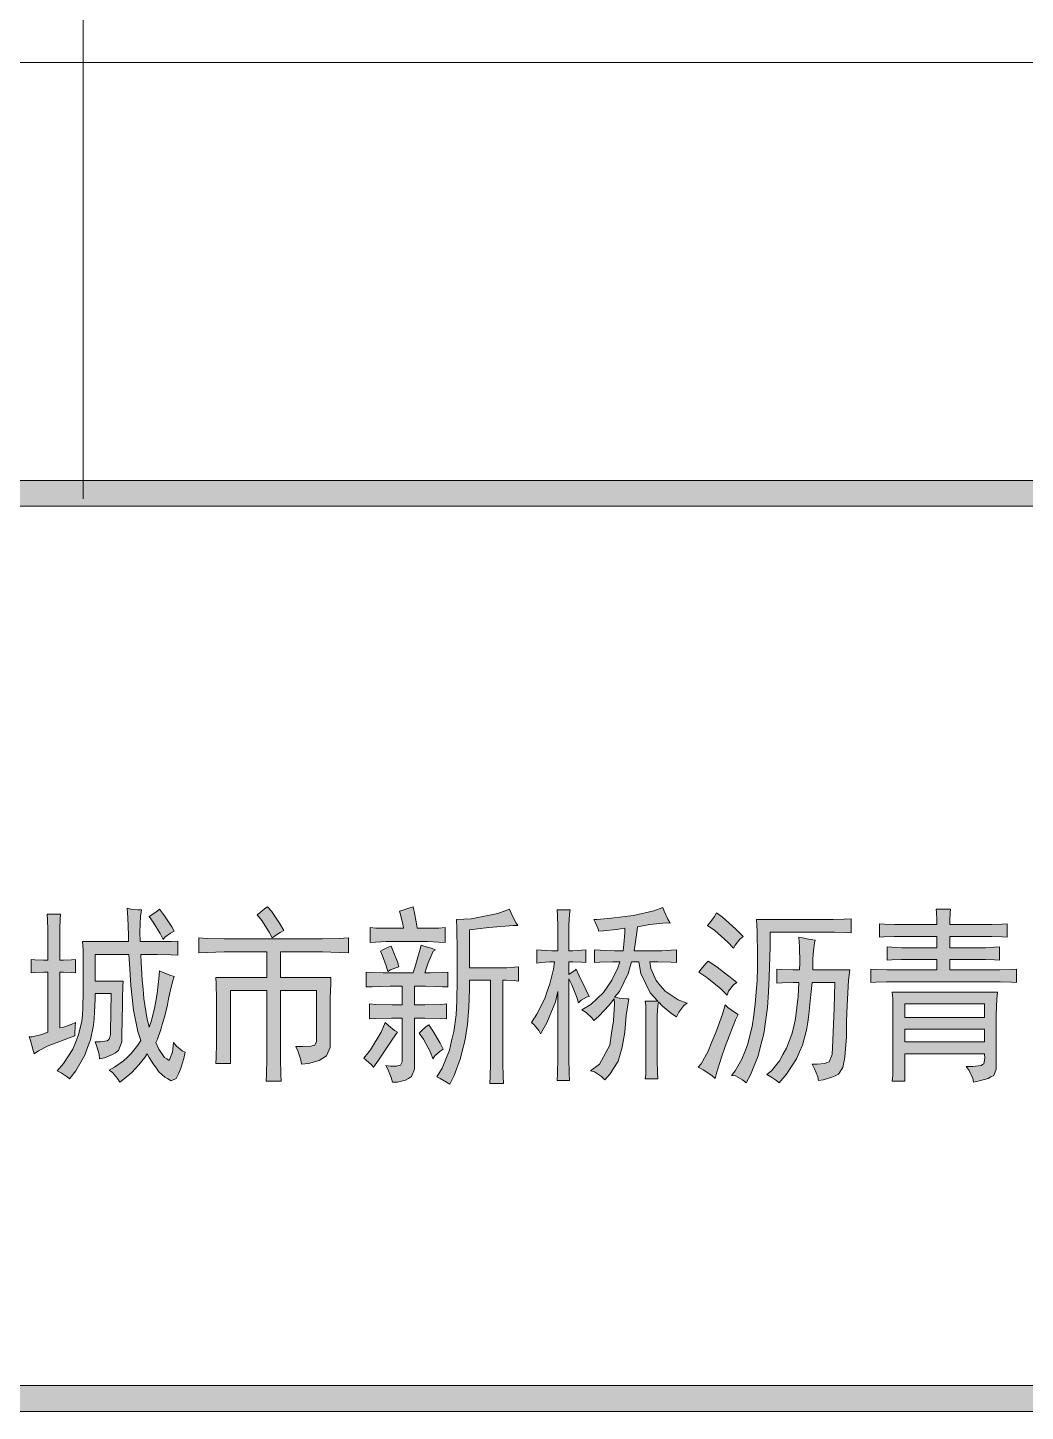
# Model space of a CAD drawing. Header units: millimetres. Extents: x 261 to 114907, y 32 to 1998430.
# Drawn here: x 109364 to 111357, y 1938561 to 1941326 of the extents above; entities that cross this region are included whole.
import ezdxf

# ---------------------------------------------------------------- set-up
doc = ezdxf.new("R2010")
doc.units = ezdxf.units.MM

msp = doc.modelspace()

# ---------------------------------------------------------------- hatches: boundary and pattern name
h = msp.add_hatch(color=0)
h.dxf.hatch_style = 2
h.paths.add_polyline_path([(107700.3, 1940369.7), (107700.3, 1940421.4), (113706.8, 1940421.4), (113706.8, 1940369.7)])
h = msp.add_hatch(color=0)
h.dxf.hatch_style = 2
h.paths.add_polyline_path([(109627.8, 1939441.5), (109633.8, 1939438.9), (109648, 1939432.9), (109656.6, 1939429.8), (109653.6, 1939419.5), (109648, 1939397.1), (109645.4, 1939385.5), (109643.3, 1939373.4), (109637.2, 1939348.8), (109633.8, 1939336.3), (109630.3, 1939323.8), (109623.4, 1939304.5), (109620, 1939298), (109626.5, 1939284.6), (109637.7, 1939268.3), (109642.4, 1939265.2), (109646.7, 1939262.2), (109653.6, 1939278.6), (109655.3, 1939298), (109661.4, 1939291.1), (109673, 1939281.6), (109679, 1939278.6), (109676.4, 1939266.1), (109669.6, 1939244.6), (109665.2, 1939235.5), (109660.9, 1939226.5), (109650.6, 1939221.3), (109644.1, 1939225.2), (109638.1, 1939229), (109626.5, 1939239.4), (109621.3, 1939246.7), (109616.1, 1939253.6), (109607.1, 1939268.3), (109603.2, 1939275.6), (109598, 1939268.3), (109586, 1939253.2), (109579.1, 1939245.8), (109572.2, 1939238.5), (109556.7, 1939225.2), (109548.5, 1939219.1), (109543.7, 1939226.5), (109533.4, 1939238.5), (109527.3, 1939242.8), (109537.7, 1939248.9), (109555.8, 1939261.8), (109563.5, 1939268.7), (109570.9, 1939276), (109584.2, 1939292.8), (109590.3, 1939302.3), (109584.2, 1939320), (109575.6, 1939362.6), (109573, 1939387.6), (109570.4, 1939412.2), (109567.4, 1939455.7), (109566.6, 1939474.2), (109498.9, 1939474.2), (109498.9, 1939420.8), (109554.9, 1939420.8), (109554.1, 1939410.5), (109553.6, 1939386.8), (109553.6, 1939373.4), (109552.3, 1939312.6), (109552.3, 1939299.3), (109545.9, 1939282), (109539.8, 1939277.7), (109533.8, 1939273.9), (109517.9, 1939267.4), (109508, 1939265.2), (109506.7, 1939274.7), (109501.9, 1939292), (109498.9, 1939299.3), (109509.7, 1939299.3), (109523, 1939301.4), (109525.6, 1939303.6), (109527.8, 1939306.2), (109529.9, 1939313.9), (109529.9, 1939320), (109531.2, 1939395.8), (109498.9, 1939395.8), (109498.9, 1939384.6), (109497.6, 1939359.6), (109496.8, 1939345.8), (109495.9, 1939332.5), (109489.4, 1939303.2), (109483.8, 1939288.1), (109478.2, 1939273), (109460.1, 1939241.5), (109447.6, 1939225.2), (109443.3, 1939229.5), (109430.8, 1939237.7), (109423.1, 1939241.5), (109436, 1939256.2), (109454.5, 1939285.1), (109460.1, 1939299.3), (109465.7, 1939313.5), (109472.2, 1939340.6), (109473.5, 1939353.6), (109474.3, 1939366.5), (109475.2, 1939401), (109475.2, 1939422.5), (109475.2, 1939444.5), (109474.8, 1939483.3), (109473.9, 1939499.7), (109565.3, 1939499.7), (109565.3, 1939513.4), (109564, 1939547.1), (109562.7, 1939566.4), (109570, 1939564.7), (109584.2, 1939563.4), (109591.6, 1939563.4), (109589.4, 1939550.5), (109588.1, 1939518.6), (109589, 1939499.7), (109608.4, 1939499.7), (109622.6, 1939499.7), (109650.6, 1939500.1), (109664.4, 1939500.9), (109664.4, 1939472.9), (109650.6, 1939473.4), (109622.6, 1939474.2), (109608.4, 1939474.2), (109590.3, 1939474.2), (109590.7, 1939457.9), (109592.8, 1939423), (109594.6, 1939404.4), (109596.3, 1939385.9), (109602.3, 1939348.4), (109607.1, 1939329), (109610.9, 1939340.2), (109617.4, 1939366.1), (109620, 1939380.7), (109622.6, 1939395.8), (109626.5, 1939426)])
h = msp.add_hatch(color=0)
h.dxf.hatch_style = 2
h.paths.add_polyline_path([(109627.8, 1939564.7), (109637.7, 1939551.4), (109652.3, 1939529.4), (109656.6, 1939520.3), (109649.3, 1939516.5), (109638.5, 1939508.3), (109634.6, 1939504), (109628.6, 1939516), (109614.8, 1939538.9), (109607.1, 1939550.1), (109612.2, 1939553.1), (109622.6, 1939560.4)])
h = msp.add_hatch(color=0)
h.dxf.hatch_style = 2
h.paths.add_polyline_path([(109843.2, 1939569), (109851, 1939560.4), (109867.3, 1939536.7), (109876, 1939521.6), (109868.6, 1939518.2), (109857, 1939510.9), (109852.3, 1939507), (109846.7, 1939518.6), (109831.6, 1939541.9), (109822.5, 1939553.1), (109827.7, 1939557.4), (109838, 1939565.6)])
h = msp.add_hatch(color=0)
h.dxf.hatch_style = 2
h.paths.add_polyline_path([(110134.5, 1939569), (110137.5, 1939553.5), (110141.4, 1939532), (110142.3, 1939526.4), (110157.4, 1939526.4), (110185.4, 1939526.8), (110198.3, 1939527.7), (110198.3, 1939497.9), (110184.5, 1939498.8), (110162.5, 1939499.7), (110153.9, 1939499.7), (110091.4, 1939499.7), (110080.2, 1939499.7), (110058.7, 1939498.8), (110048.3, 1939497.9), (110048.3, 1939527.7), (110059.5, 1939526.8), (110081.1, 1939526.4), (110091.4, 1939526.4), (110114.7, 1939526.4), (110113.4, 1939534.6), (110109.5, 1939551.4), (110106.9, 1939560.4), (110113.4, 1939562.6), (110127.2, 1939566.9)])
h = msp.add_hatch(color=0)
h.dxf.hatch_style = 2
h.paths.add_polyline_path([(110343.1, 1939532), (110333.6, 1939532), (110285.3, 1939527.7), (110246.6, 1939523.4), (110246.6, 1939447.5), (110314.6, 1939447.5), (110321.5, 1939447.5), (110336.6, 1939448.4), (110344.4, 1939449.2), (110344.4, 1939420.8), (110335.3, 1939421.7), (110319.8, 1939422.5), (110313.3, 1939422.5), (110313.3, 1939269.5), (110313.3, 1939257), (110313.8, 1939230.3), (110314.6, 1939216.1), (110287.1, 1939216.1), (110287.9, 1939230.3), (110288.3, 1939256.2), (110288.3, 1939268.3), (110288.3, 1939422.5), (110246.6, 1939422.5), (110246.6, 1939404), (110245.3, 1939368.2), (110244, 1939351.4), (110242.7, 1939334.2), (110237.1, 1939300.6), (110232.8, 1939283.8), (110228.9, 1939267), (110216, 1939232.5), (110207.3, 1939214.8), (110200.9, 1939219.1), (110187.9, 1939226.5), (110181.5, 1939229.5), (110191.8, 1939246.7), (110206.5, 1939282.5), (110210.8, 1939301.4), (110215.1, 1939320.4), (110219.8, 1939353.6), (110220.7, 1939367.4), (110221.1, 1939381.6), (110222, 1939423.8), (110222, 1939452.3), (110222, 1939481.1), (110221.1, 1939526.8), (110220.7, 1939544), (110250, 1939545.3), (110303, 1939556.1), (110326.3, 1939564.7), (110331.4, 1939553.1), (110340.1, 1939536.7)])
h = msp.add_hatch(color=0)
h.dxf.hatch_style = 2
h.paths.add_polyline_path([(110464.6, 1939377.7), (110460.7, 1939389.8), (110450.8, 1939413.5), (110445.2, 1939425.5), (110445.2, 1939279.9), (110445.2, 1939266.1), (110445.6, 1939236.8), (110446.5, 1939222.1), (110421.5, 1939222.1), (110422.4, 1939236.8), (110422.8, 1939266.1), (110422.8, 1939279.9), (110422.8, 1939400.1), (110418.5, 1939379.4), (110401.3, 1939337.2), (110388.8, 1939315.7), (110384.9, 1939322.1), (110375.8, 1939333.3), (110370.7, 1939338.1), (110381, 1939354.9), (110396.9, 1939386.3), (110402.1, 1939401), (110407.3, 1939415.2), (110414.6, 1939444.5), (110416.3, 1939459.6), (110407.3, 1939459.6), (110389.6, 1939457.9), (110381, 1939456.6), (110381, 1939483.3), (110390, 1939482.4), (110411.2, 1939481.6), (110422.8, 1939481.6), (110422.8, 1939518.6), (110422.8, 1939529.8), (110422.4, 1939552.2), (110421.5, 1939563.4), (110447.8, 1939563.4), (110446.5, 1939554.4), (110445.2, 1939532), (110445.2, 1939518.6), (110445.2, 1939481.6), (110453.4, 1939481.6), (110470.6, 1939482.4), (110478.8, 1939483.3), (110478.8, 1939457.9), (110470.6, 1939458.7), (110453.4, 1939459.6), (110445.2, 1939459.6), (110445.2, 1939434.2), (110449.5, 1939437.2), (110456.8, 1939442.3), (110459.4, 1939444.5), (110465.9, 1939431.1), (110478.8, 1939404), (110485.7, 1939389.8), (110480.1, 1939388.5), (110469.8, 1939382.4)])
h = msp.add_hatch(color=0)
h.dxf.hatch_style = 2
h.paths.add_polyline_path([(110647.3, 1939536.7), (110639.5, 1939537.1), (110606.8, 1939533.7), (110582.2, 1939529.4), (110580.9, 1939518.2), (110577.5, 1939494.5), (110575.8, 1939481.6), (110622.7, 1939481.6), (110630.5, 1939481.6), (110649.5, 1939482.4), (110660.2, 1939483.3), (110660.2, 1939457.9), (110649.5, 1939458.7), (110622.7, 1939459.6), (110606.8, 1939459.6), (110609, 1939446.2), (110619.7, 1939422.1), (110628.3, 1939411.3), (110637.4, 1939400.5), (110663.7, 1939383.3), (110681.3, 1939376.4), (110674.9, 1939372.1), (110664.5, 1939358.7), (110660.2, 1939349.7), (110650.8, 1939355.7), (110632.2, 1939370.4), (110624, 1939379.4), (110622.7, 1939371.2), (110621.4, 1939351.9), (110621.4, 1939340.6), (110621.4, 1939272.6), (110621.4, 1939262.2), (110621.9, 1939238.5), (110622.7, 1939225.2), (110597.7, 1939225.2), (110598.6, 1939234.2), (110599, 1939257.9), (110599, 1939272.6), (110599, 1939340.6), (110599, 1939351.9), (110598.6, 1939372.1), (110597.7, 1939380.7), (110622.7, 1939380.7), (110607.7, 1939397.1), (110588.7, 1939436.3), (110584.8, 1939459.6), (110570.2, 1939459.6), (110563.3, 1939435.9), (110546, 1939400.1), (110536.6, 1939388.5), (110546, 1939386.8), (110560.7, 1939385.5), (110565, 1939385.5), (110563.3, 1939377.3), (110559.8, 1939352.3), (110558.5, 1939335.5), (110557.2, 1939319.1), (110551.6, 1939288.5), (110547.3, 1939274.7), (110543.5, 1939260.9), (110527.9, 1939235.5), (110516.7, 1939223.4), (110510.3, 1939230.3), (110496.1, 1939239.4), (110488.3, 1939241.5), (110506, 1939254.9), (110527.1, 1939292.8), (110530.5, 1939316.9), (110534, 1939341.5), (110536.6, 1939375.6), (110535.3, 1939385.5), (110525.4, 1939372.5), (110505.1, 1939351), (110494.8, 1939342.4), (110491.3, 1939347.5), (110479.7, 1939357.9), (110471.1, 1939363.1), (110488.7, 1939374.3), (110514.6, 1939398), (110522.8, 1939410.5), (110531, 1939423), (110543, 1939447.5), (110546.9, 1939459.6), (110532.7, 1939459.6), (110507.3, 1939458.7), (110496.1, 1939457.9), (110496.1, 1939483.3), (110507.7, 1939482.4), (110536.6, 1939481.6), (110553.4, 1939481.6), (110554.7, 1939494.9), (110556.8, 1939517.3), (110557.2, 1939526.4), (110540.4, 1939524.2), (110514.2, 1939521.2), (110505.1, 1939520.3), (110502.9, 1939526.8), (110497.8, 1939538.9), (110494.8, 1939544), (110501.2, 1939544), (110530.1, 1939546.6), (110552.1, 1939549.2), (110574.5, 1939551.8), (110614.6, 1939561.3), (110633.1, 1939567.7), (110635.7, 1939560.4), (110643, 1939544.9)])
h = msp.add_hatch(color=0)
h.dxf.hatch_style = 2
h.paths.add_polyline_path([(110740, 1939557.4), (110752, 1939548.3), (110778.7, 1939524.6), (110793.4, 1939510), (110786.9, 1939504.8), (110777.4, 1939492.8), (110774, 1939486.3), (110762.8, 1939498.8), (110736.9, 1939521.6), (110721.9, 1939532), (110727, 1939537.1), (110736.1, 1939550.1)])
h = msp.add_hatch(color=0)
h.dxf.hatch_style = 2
h.paths.add_polyline_path([(111207.5, 1939564.7), (111206.6, 1939557.4), (111206.2, 1939541.9), (111206.2, 1939533.7), (111277.7, 1939533.7), (111289.8, 1939533.7), (111310.9, 1939534.6), (111320.8, 1939535), (111320.8, 1939508.3), (111310.9, 1939509.1), (111290.2, 1939510), (111279, 1939510), (111206.2, 1939510), (111206.2, 1939487.6), (111268.7, 1939487.6), (111277.3, 1939487.6), (111295.4, 1939488.5), (111305.3, 1939489.3), (111305.3, 1939462.6), (111295.4, 1939463), (111277.3, 1939463.9), (111268.7, 1939463.9), (111206.2, 1939463.9), (111206.2, 1939443.2), (111293.7, 1939443.2), (111305.7, 1939443.2), (111328.6, 1939444.1), (111339.4, 1939444.5), (111339.4, 1939417.8), (111329.4, 1939418.6), (111306.6, 1939419.5), (111293.7, 1939419.5), (111089.9, 1939419.5), (111079.5, 1939419.5), (111058.4, 1939418.6), (111048.1, 1939417.8), (111048.1, 1939444.5), (111059.3, 1939444.1), (111079.9, 1939443.2), (111089.9, 1939443.2), (111179.9, 1939443.2), (111179.9, 1939463.9), (111120, 1939463.9), (111109.2, 1939463.9), (111089.9, 1939463), (111080.8, 1939462.6), (111080.8, 1939489.3), (111089.9, 1939488.5), (111109.2, 1939487.6), (111120, 1939487.6), (111179.9, 1939487.6), (111179.9, 1939510), (111105.4, 1939510), (111094.6, 1939510), (111074.3, 1939509.1), (111065.3, 1939508.3), (111065.3, 1939535), (111075.6, 1939534.6), (111095.9, 1939533.7), (111105.4, 1939533.7), (111179.9, 1939533.7), (111179.9, 1939542.7), (111179.5, 1939558.3), (111178.6, 1939564.7)])
h = msp.add_hatch(color=0)
h.dxf.hatch_style = 2
h.paths.add_polyline_path([(109458.4, 1939311.3), (109447.6, 1939307.5), (109426.5, 1939299.7), (109415.7, 1939295.4), (109405, 1939291.5), (109386, 1939281.6), (109377.4, 1939275.6), (109374.8, 1939285.1), (109369.6, 1939302.3), (109367, 1939309.6), (109373.5, 1939309.6), (109392.5, 1939313.9), (109404.5, 1939318.7), (109404.5, 1939438.9), (109395.5, 1939438.9), (109378.7, 1939438), (109370.9, 1939437.2), (109370.9, 1939463.9), (109378.7, 1939463), (109395.5, 1939462.6), (109404.5, 1939462.6), (109404.5, 1939516), (109404.5, 1939524.2), (109404.1, 1939543.2), (109403.2, 1939554.4), (109429.5, 1939554.4), (109429.1, 1939544.9), (109428.2, 1939525.5), (109428.2, 1939516), (109428.2, 1939462.6), (109436, 1939462.6), (109451.9, 1939463), (109459.7, 1939463.9), (109459.7, 1939437.2), (109451.9, 1939438), (109436, 1939438.9), (109428.2, 1939438.9), (109428.2, 1939327.3), (109435.6, 1939329), (109451.1, 1939334.2), (109459.7, 1939338.1), (109458.8, 1939330.3), (109458.4, 1939316.9)])
h = msp.add_hatch(color=0)
h.dxf.hatch_style = 2
h.paths.add_polyline_path([(110799, 1939217.8), (110792.1, 1939223.4), (110777.9, 1939231.2), (110770.1, 1939232.5), (110777.4, 1939241.5), (110790.4, 1939264.8), (110796.4, 1939279.5), (110802, 1939293.7), (110811.1, 1939330.3), (110814.5, 1939352.7), (110817.5, 1939375.1), (110821.4, 1939422.1), (110821.8, 1939447.1), (110821.8, 1939471.6), (110821, 1939520.3), (110819.7, 1939544), (110964.5, 1939544), (110973.1, 1939544), (110995.1, 1939544.9), (111008.8, 1939545.3), (111008.8, 1939517.3), (110998.1, 1939518.2), (110975.7, 1939518.6), (110964.5, 1939518.6), (110847.2, 1939518.6), (110847.2, 1939489.3), (110845.5, 1939429), (110843.8, 1939398.8), (110842.1, 1939368.2), (110834.8, 1939315.7), (110828.7, 1939293.2), (110823.1, 1939271.3), (110808, 1939233.3)])
h = msp.add_hatch(color=0)
h.dxf.hatch_style = 2
h.paths.add_polyline_path([(109937.2, 1939505.3), (109953.1, 1939505.3), (109986.7, 1939506.1), (110005.2, 1939507), (110005.2, 1939477.2), (109986.7, 1939478.1), (109953.1, 1939479), (109937.2, 1939479), (109869.5, 1939479), (109869.5, 1939428.1), (109969.9, 1939428.1), (109969.5, 1939415.2), (109968.6, 1939387.6), (109968.6, 1939373.4), (109968.6, 1939300.6), (109968.6, 1939288.1), (109961.3, 1939271.3), (109953.5, 1939266.5), (109946.2, 1939262.2), (109925.1, 1939256.2), (109911.3, 1939254.9), (109910, 1939263.5), (109904, 1939281.6), (109899.7, 1939290.2), (109913, 1939290.2), (109930.3, 1939291.1), (109934.1, 1939292), (109937.6, 1939292.8), (109941, 1939300.1), (109941, 1939306.6), (109941, 1939401.8), (109869.5, 1939401.8), (109869.5, 1939284.6), (109869.5, 1939266.1), (109869.9, 1939234.2), (109870.8, 1939220.9), (109840.6, 1939220.9), (109841.5, 1939234.2), (109841.9, 1939266.1), (109841.9, 1939284.6), (109841.9, 1939401.8), (109769.1, 1939401.8), (109769.1, 1939256.2), (109740.2, 1939256.2), (109740.7, 1939268.3), (109741.5, 1939296.3), (109741.5, 1939312.6), (109741.5, 1939367.4), (109741.5, 1939384.6), (109740.7, 1939415.2), (109740.2, 1939428.1), (109841.9, 1939428.1), (109841.9, 1939479), (109774.3, 1939479), (109757, 1939479), (109723.4, 1939478.1), (109706.2, 1939477.2), (109706.2, 1939507), (109723.4, 1939506.1), (109757, 1939505.3), (109774.3, 1939505.3)])
h = msp.add_hatch(color=0)
h.dxf.hatch_style = 2
h.paths.add_polyline_path([(110943.8, 1939222.1), (110942.5, 1939229.5), (110936, 1939245.8), (110930.8, 1939254.9), (110941.2, 1939254.9), (110956.3, 1939256.2), (110960.6, 1939257.9), (110965.3, 1939259.2), (110970.9, 1939274.3), (110971.8, 1939288.1), (110972.6, 1939301.9), (110975.2, 1939366.9), (110976.5, 1939417.8), (110930.8, 1939417.8), (110928.7, 1939394.1), (110924.4, 1939354.4), (110922.2, 1939338.5), (110920.1, 1939322.5), (110911.9, 1939292.8), (110905.9, 1939279.5), (110899.8, 1939265.7), (110879.6, 1939234.6), (110865.3, 1939217.8), (110860.6, 1939221.3), (110848.5, 1939229.5), (110840.8, 1939234.2), (110849.8, 1939241.5), (110865.8, 1939261.4), (110872.7, 1939274.3), (110879.6, 1939286.8), (110890.3, 1939314.8), (110894.2, 1939330.3), (110898.1, 1939345.8), (110903.3, 1939389.8), (110904.6, 1939417.8), (110893.4, 1939417.8), (110871.4, 1939417.4), (110860.2, 1939416.5), (110860.2, 1939444.5), (110870.1, 1939444.1), (110892.9, 1939443.2), (110905.9, 1939443.2), (110906.3, 1939457.4), (110905.9, 1939489.7), (110904.6, 1939508.3), (110911.9, 1939507), (110927.8, 1939504), (110937.3, 1939502.7), (110936, 1939496.6), (110933.9, 1939482), (110933.4, 1939473.4), (110932.6, 1939465.2), (110932.1, 1939449.7), (110932.1, 1939443.2), (111006.3, 1939443.2), (111003.7, 1939423), (111000.7, 1939372.1), (110999.8, 1939340.6), (110999.4, 1939309.6), (110996.3, 1939268.7), (110994.6, 1939258.3), (110992.5, 1939248.4), (110983.9, 1939235.1), (110977, 1939231.6), (110970.1, 1939228.6), (110953.7, 1939223.4)])
h = msp.add_hatch(color=0)
h.dxf.hatch_style = 2
h.paths.add_polyline_path([(110178.9, 1939483.3), (110174.2, 1939480.3), (110163.8, 1939457.4), (110157.8, 1939437.2), (110169, 1939437.2), (110191.8, 1939438), (110203.5, 1939438.9), (110203.5, 1939409.2), (110192.7, 1939409.6), (110159.1, 1939410.5), (110137.1, 1939410.5), (110137.1, 1939373.4), (110157.4, 1939373.4), (110189.2, 1939374.3), (110200.9, 1939375.1), (110200.9, 1939345.4), (110189.2, 1939345.8), (110157.4, 1939346.7), (110137.1, 1939346.7), (110137.1, 1939256.2), (110137.1, 1939245), (110130.6, 1939230.3), (110124.6, 1939226.5), (110118.6, 1939223), (110102.6, 1939219.1), (110092.7, 1939219.1), (110090.1, 1939228.2), (110083.7, 1939244.6), (110079.8, 1939251.9), (110088.8, 1939251), (110101.3, 1939251), (110105.2, 1939251.9), (110108.7, 1939252.7), (110112.1, 1939259.2), (110112.1, 1939265.2), (110112.1, 1939346.7), (110091.4, 1939346.7), (110058.7, 1939345.8), (110047, 1939345.4), (110047, 1939375.1), (110059.5, 1939374.3), (110091.9, 1939373.4), (110112.1, 1939373.4), (110112.1, 1939410.5), (110088, 1939410.5), (110052.2, 1939409.6), (110040.6, 1939409.2), (110040.6, 1939438.9), (110052.2, 1939438), (110074.2, 1939437.2), (110085, 1939437.2), (110134.5, 1939437.2), (110139.7, 1939454.8), (110147.4, 1939482.4), (110150, 1939492.3), (110155.2, 1939490.6), (110169.8, 1939486.3)])
h = msp.add_hatch(color=0)
h.dxf.hatch_style = 2
h.paths.add_polyline_path([(110090.1, 1939490.6), (110094.4, 1939480.3), (110102.6, 1939459.6), (110105.6, 1939449.2), (110099.6, 1939447.5), (110088.8, 1939443.2), (110083.7, 1939440.2), (110080.2, 1939451.4), (110072.9, 1939471.2), (110069, 1939480.3), (110073.8, 1939483.3), (110084.1, 1939488.5)])
h = msp.add_hatch(color=0)
h.dxf.hatch_style = 2
h.paths.add_polyline_path([(110723.1, 1939460.9), (110738.7, 1939450.5), (110767.5, 1939429), (110780.5, 1939417.8), (110774, 1939413.5), (110764.1, 1939401), (110761.1, 1939392.8), (110748.6, 1939405.3), (110720.6, 1939428.1), (110704.6, 1939438.9), (110709.4, 1939444.5), (110718.4, 1939455.7)])
h = msp.add_hatch(color=0)
h.paths.add_polyline_path([(111238.5, 1939250.2), (111252.3, 1939250.2), (111268.7, 1939252.3), (111271.3, 1939254), (111273.9, 1939255.8), (111276, 1939266.5), (111275.2, 1939275.6), (111116.1, 1939275.6), (111116.1, 1939220.9), (111091.1, 1939220.9), (111092, 1939232.5), (111092.4, 1939263.1), (111092.4, 1939281.6), (111092.4, 1939339.4), (111092.4, 1939355.7), (111092, 1939385.5), (111091.1, 1939398.8), (111301.4, 1939398.8), (111300.1, 1939384.6), (111298.9, 1939354), (111298.9, 1939338.1), (111298.9, 1939253.2), (111298.9, 1939244.6), (111293.7, 1939232.5), (111288.1, 1939229.5), (111282.9, 1939226.5), (111265.2, 1939221.3), (111253.2, 1939219.1), (111251.9, 1939226.5), (111244.6, 1939242)])
h.paths.add_polyline_path([(111275.2, 1939348.4), (111275.2, 1939375.1), (111116.1, 1939375.1), (111116.1, 1939348.4)])
h.paths.add_polyline_path([(111275.2, 1939299.3), (111275.2, 1939324.7), (111116.1, 1939324.7), (111116.1, 1939299.3)])
h = msp.add_hatch(color=0)
h.dxf.hatch_style = 2
h.paths.add_polyline_path([(110783, 1939354), (110777.9, 1939343.2), (110765.4, 1939310.9), (110757.6, 1939289.8), (110750.3, 1939268.7), (110740, 1939236.8), (110737.4, 1939226.5), (110730.5, 1939232.5), (110713.2, 1939243.7), (110703.3, 1939248.9), (110709.4, 1939255.3), (110723.1, 1939280.7), (110730.9, 1939299.3), (110738.7, 1939317.8), (110752, 1939354.9), (110757.2, 1939373.4), (110762.8, 1939368.2), (110776.1, 1939358.7)])
h = msp.add_hatch(color=0)
h.dxf.hatch_style = 2
h.paths.add_polyline_path([(110103.1, 1939318.7), (110099.2, 1939313.5), (110090.1, 1939300.6), (110085, 1939292.8), (110079.8, 1939284.6), (110064.7, 1939263.1), (110054.8, 1939248.9), (110050.1, 1939254), (110040.6, 1939263.1), (110035.4, 1939266.5), (110048.8, 1939283.8), (110070.3, 1939319.1), (110078.5, 1939338.1), (110085, 1939332), (110097, 1939322.1)])
h = msp.add_hatch(color=0)
h.dxf.hatch_style = 2
h.paths.add_polyline_path([(110165.5, 1939333.3), (110173.7, 1939321.7), (110187.9, 1939297.1), (110194.4, 1939284.6), (110187.9, 1939280.7), (110177.6, 1939271.3), (110173.7, 1939265.2), (110168.6, 1939278.6), (110154.8, 1939304.5), (110146.1, 1939316.9), (110150.9, 1939321.7), (110160.4, 1939329.9)])
h = msp.add_hatch(color=0)
h.dxf.hatch_style = 2
h.paths.add_polyline_path([(107721.4, 1938561.1), (107721.4, 1938612.8), (113727.9, 1938612.8), (113727.9, 1938561.1)])

# ---------------------------------------------------------------- linework, layer by layer
at = {"color": 0, "lineweight": 0}
for points in [[(109474.8, 1940384.3), (109474.8, 1947269.1)], [(107700.3, 1941256.1), (113706.8, 1941256.1)]]:
    msp.add_lwpolyline(points, dxfattribs=at)
for points in [[(107700.3, 1940369.7), (107700.3, 1940421.4), (113706.8, 1940421.4), (113706.8, 1940369.7)], [(109627.8, 1939441.5), (109633.8, 1939438.9), (109648, 1939432.9), (109656.6, 1939429.8), (109653.6, 1939419.5), (109648, 1939397.1), (109645.4, 1939385.5), (109643.3, 1939373.4), (109637.2, 1939348.8), (109633.8, 1939336.3), (109630.3, 1939323.8), (109623.4, 1939304.5), (109620, 1939298), (109626.5, 1939284.6), (109637.7, 1939268.3), (109642.4, 1939265.2), (109646.7, 1939262.2), (109653.6, 1939278.6), (109655.3, 1939298), (109661.4, 1939291.1), (109673, 1939281.6), (109679, 1939278.6), (109676.4, 1939266.1), (109669.6, 1939244.6), (109665.2, 1939235.5), (109660.9, 1939226.5), (109650.6, 1939221.3), (109644.1, 1939225.2), (109638.1, 1939229), (109626.5, 1939239.4), (109621.3, 1939246.7), (109616.1, 1939253.6), (109607.1, 1939268.3), (109603.2, 1939275.6), (109598, 1939268.3), (109586, 1939253.2), (109579.1, 1939245.8), (109572.2, 1939238.5), (109556.7, 1939225.2), (109548.5, 1939219.1), (109543.7, 1939226.5), (109533.4, 1939238.5), (109527.3, 1939242.8), (109537.7, 1939248.9), (109555.8, 1939261.8), (109563.5, 1939268.7), (109570.9, 1939276), (109584.2, 1939292.8), (109590.3, 1939302.3), (109584.2, 1939320), (109575.6, 1939362.6), (109573, 1939387.6), (109570.4, 1939412.2), (109567.4, 1939455.7), (109566.6, 1939474.2), (109498.9, 1939474.2), (109498.9, 1939420.8), (109554.9, 1939420.8), (109554.1, 1939410.5), (109553.6, 1939386.8), (109553.6, 1939373.4), (109552.3, 1939312.6), (109552.3, 1939299.3), (109545.9, 1939282), (109539.8, 1939277.7), (109533.8, 1939273.9), (109517.9, 1939267.4), (109508, 1939265.2), (109506.7, 1939274.7), (109501.9, 1939292), (109498.9, 1939299.3), (109509.7, 1939299.3), (109523, 1939301.4), (109525.6, 1939303.6), (109527.8, 1939306.2), (109529.9, 1939313.9), (109529.9, 1939320), (109531.2, 1939395.8), (109498.9, 1939395.8), (109498.9, 1939384.6), (109497.6, 1939359.6), (109496.8, 1939345.8), (109495.9, 1939332.5), (109489.4, 1939303.2), (109483.8, 1939288.1), (109478.2, 1939273), (109460.1, 1939241.5), (109447.6, 1939225.2), (109443.3, 1939229.5), (109430.8, 1939237.7), (109423.1, 1939241.5), (109436, 1939256.2), (109454.5, 1939285.1), (109460.1, 1939299.3), (109465.7, 1939313.5), (109472.2, 1939340.6), (109473.5, 1939353.6), (109474.3, 1939366.5), (109475.2, 1939401), (109475.2, 1939422.5), (109475.2, 1939444.5), (109474.8, 1939483.3), (109473.9, 1939499.7), (109565.3, 1939499.7), (109565.3, 1939513.4), (109564, 1939547.1), (109562.7, 1939566.4), (109570, 1939564.7), (109584.2, 1939563.4), (109591.6, 1939563.4), (109589.4, 1939550.5), (109588.1, 1939518.6), (109589, 1939499.7), (109608.4, 1939499.7), (109622.6, 1939499.7), (109650.6, 1939500.1), (109664.4, 1939500.9), (109664.4, 1939472.9), (109650.6, 1939473.4), (109622.6, 1939474.2), (109608.4, 1939474.2), (109590.3, 1939474.2), (109590.7, 1939457.9), (109592.8, 1939423), (109594.6, 1939404.4), (109596.3, 1939385.9), (109602.3, 1939348.4), (109607.1, 1939329), (109610.9, 1939340.2), (109617.4, 1939366.1), (109620, 1939380.7), (109622.6, 1939395.8), (109626.5, 1939426)], [(109627.8, 1939564.7), (109637.7, 1939551.4), (109652.3, 1939529.4), (109656.6, 1939520.3), (109649.3, 1939516.5), (109638.5, 1939508.3), (109634.6, 1939504), (109628.6, 1939516), (109614.8, 1939538.9), (109607.1, 1939550.1), (109612.2, 1939553.1), (109622.6, 1939560.4)], [(109843.2, 1939569), (109851, 1939560.4), (109867.3, 1939536.7), (109876, 1939521.6), (109868.6, 1939518.2), (109857, 1939510.9), (109852.3, 1939507), (109846.7, 1939518.6), (109831.6, 1939541.9), (109822.5, 1939553.1), (109827.7, 1939557.4), (109838, 1939565.6)], [(110134.5, 1939569), (110137.5, 1939553.5), (110141.4, 1939532), (110142.3, 1939526.4), (110157.4, 1939526.4), (110185.4, 1939526.8), (110198.3, 1939527.7), (110198.3, 1939497.9), (110184.5, 1939498.8), (110162.5, 1939499.7), (110153.9, 1939499.7), (110091.4, 1939499.7), (110080.2, 1939499.7), (110058.7, 1939498.8), (110048.3, 1939497.9), (110048.3, 1939527.7), (110059.5, 1939526.8), (110081.1, 1939526.4), (110091.4, 1939526.4), (110114.7, 1939526.4), (110113.4, 1939534.6), (110109.5, 1939551.4), (110106.9, 1939560.4), (110113.4, 1939562.6), (110127.2, 1939566.9)], [(110343.1, 1939532), (110333.6, 1939532), (110285.3, 1939527.7), (110246.6, 1939523.4), (110246.6, 1939447.5), (110314.6, 1939447.5), (110321.5, 1939447.5), (110336.6, 1939448.4), (110344.4, 1939449.2), (110344.4, 1939420.8), (110335.3, 1939421.7), (110319.8, 1939422.5), (110313.3, 1939422.5), (110313.3, 1939269.5), (110313.3, 1939257), (110313.8, 1939230.3), (110314.6, 1939216.1), (110287.1, 1939216.1), (110287.9, 1939230.3), (110288.3, 1939256.2), (110288.3, 1939268.3), (110288.3, 1939422.5), (110246.6, 1939422.5), (110246.6, 1939404), (110245.3, 1939368.2), (110244, 1939351.4), (110242.7, 1939334.2), (110237.1, 1939300.6), (110232.8, 1939283.8), (110228.9, 1939267), (110216, 1939232.5), (110207.3, 1939214.8), (110200.9, 1939219.1), (110187.9, 1939226.5), (110181.5, 1939229.5), (110191.8, 1939246.7), (110206.5, 1939282.5), (110210.8, 1939301.4), (110215.1, 1939320.4), (110219.8, 1939353.6), (110220.7, 1939367.4), (110221.1, 1939381.6), (110222, 1939423.8), (110222, 1939452.3), (110222, 1939481.1), (110221.1, 1939526.8), (110220.7, 1939544), (110250, 1939545.3), (110303, 1939556.1), (110326.3, 1939564.7), (110331.4, 1939553.1), (110340.1, 1939536.7)], [(110464.6, 1939377.7), (110460.7, 1939389.8), (110450.8, 1939413.5), (110445.2, 1939425.5), (110445.2, 1939279.9), (110445.2, 1939266.1), (110445.6, 1939236.8), (110446.5, 1939222.1), (110421.5, 1939222.1), (110422.4, 1939236.8), (110422.8, 1939266.1), (110422.8, 1939279.9), (110422.8, 1939400.1), (110418.5, 1939379.4), (110401.3, 1939337.2), (110388.8, 1939315.7), (110384.9, 1939322.1), (110375.8, 1939333.3), (110370.7, 1939338.1), (110381, 1939354.9), (110396.9, 1939386.3), (110402.1, 1939401), (110407.3, 1939415.2), (110414.6, 1939444.5), (110416.3, 1939459.6), (110407.3, 1939459.6), (110389.6, 1939457.9), (110381, 1939456.6), (110381, 1939483.3), (110390, 1939482.4), (110411.2, 1939481.6), (110422.8, 1939481.6), (110422.8, 1939518.6), (110422.8, 1939529.8), (110422.4, 1939552.2), (110421.5, 1939563.4), (110447.8, 1939563.4), (110446.5, 1939554.4), (110445.2, 1939532), (110445.2, 1939518.6), (110445.2, 1939481.6), (110453.4, 1939481.6), (110470.6, 1939482.4), (110478.8, 1939483.3), (110478.8, 1939457.9), (110470.6, 1939458.7), (110453.4, 1939459.6), (110445.2, 1939459.6), (110445.2, 1939434.2), (110449.5, 1939437.2), (110456.8, 1939442.3), (110459.4, 1939444.5), (110465.9, 1939431.1), (110478.8, 1939404), (110485.7, 1939389.8), (110480.1, 1939388.5), (110469.8, 1939382.4)], [(110647.3, 1939536.7), (110639.5, 1939537.1), (110606.8, 1939533.7), (110582.2, 1939529.4), (110580.9, 1939518.2), (110577.5, 1939494.5), (110575.8, 1939481.6), (110622.7, 1939481.6), (110630.5, 1939481.6), (110649.5, 1939482.4), (110660.2, 1939483.3), (110660.2, 1939457.9), (110649.5, 1939458.7), (110622.7, 1939459.6), (110606.8, 1939459.6), (110609, 1939446.2), (110619.7, 1939422.1), (110628.3, 1939411.3), (110637.4, 1939400.5), (110663.7, 1939383.3), (110681.3, 1939376.4), (110674.9, 1939372.1), (110664.5, 1939358.7), (110660.2, 1939349.7), (110650.8, 1939355.7), (110632.2, 1939370.4), (110624, 1939379.4), (110622.7, 1939371.2), (110621.4, 1939351.9), (110621.4, 1939340.6), (110621.4, 1939272.6), (110621.4, 1939262.2), (110621.9, 1939238.5), (110622.7, 1939225.2), (110597.7, 1939225.2), (110598.6, 1939234.2), (110599, 1939257.9), (110599, 1939272.6), (110599, 1939340.6), (110599, 1939351.9), (110598.6, 1939372.1), (110597.7, 1939380.7), (110622.7, 1939380.7), (110607.7, 1939397.1), (110588.7, 1939436.3), (110584.8, 1939459.6), (110570.2, 1939459.6), (110563.3, 1939435.9), (110546, 1939400.1), (110536.6, 1939388.5), (110546, 1939386.8), (110560.7, 1939385.5), (110565, 1939385.5), (110563.3, 1939377.3), (110559.8, 1939352.3), (110558.5, 1939335.5), (110557.2, 1939319.1), (110551.6, 1939288.5), (110547.3, 1939274.7), (110543.5, 1939260.9), (110527.9, 1939235.5), (110516.7, 1939223.4), (110510.3, 1939230.3), (110496.1, 1939239.4), (110488.3, 1939241.5), (110506, 1939254.9), (110527.1, 1939292.8), (110530.5, 1939316.9), (110534, 1939341.5), (110536.6, 1939375.6), (110535.3, 1939385.5), (110525.4, 1939372.5), (110505.1, 1939351), (110494.8, 1939342.4), (110491.3, 1939347.5), (110479.7, 1939357.9), (110471.1, 1939363.1), (110488.7, 1939374.3), (110514.6, 1939398), (110522.8, 1939410.5), (110531, 1939423), (110543, 1939447.5), (110546.9, 1939459.6), (110532.7, 1939459.6), (110507.3, 1939458.7), (110496.1, 1939457.9), (110496.1, 1939483.3), (110507.7, 1939482.4), (110536.6, 1939481.6), (110553.4, 1939481.6), (110554.7, 1939494.9), (110556.8, 1939517.3), (110557.2, 1939526.4), (110540.4, 1939524.2), (110514.2, 1939521.2), (110505.1, 1939520.3), (110502.9, 1939526.8), (110497.8, 1939538.9), (110494.8, 1939544), (110501.2, 1939544), (110530.1, 1939546.6), (110552.1, 1939549.2), (110574.5, 1939551.8), (110614.6, 1939561.3), (110633.1, 1939567.7), (110635.7, 1939560.4), (110643, 1939544.9)], [(110740, 1939557.4), (110752, 1939548.3), (110778.7, 1939524.6), (110793.4, 1939510), (110786.9, 1939504.8), (110777.4, 1939492.8), (110774, 1939486.3), (110762.8, 1939498.8), (110736.9, 1939521.6), (110721.9, 1939532), (110727, 1939537.1), (110736.1, 1939550.1)], [(111207.5, 1939564.7), (111206.6, 1939557.4), (111206.2, 1939541.9), (111206.2, 1939533.7), (111277.7, 1939533.7), (111289.8, 1939533.7), (111310.9, 1939534.6), (111320.8, 1939535), (111320.8, 1939508.3), (111310.9, 1939509.1), (111290.2, 1939510), (111279, 1939510), (111206.2, 1939510), (111206.2, 1939487.6), (111268.7, 1939487.6), (111277.3, 1939487.6), (111295.4, 1939488.5), (111305.3, 1939489.3), (111305.3, 1939462.6), (111295.4, 1939463), (111277.3, 1939463.9), (111268.7, 1939463.9), (111206.2, 1939463.9), (111206.2, 1939443.2), (111293.7, 1939443.2), (111305.7, 1939443.2), (111328.6, 1939444.1), (111339.4, 1939444.5), (111339.4, 1939417.8), (111329.4, 1939418.6), (111306.6, 1939419.5), (111293.7, 1939419.5), (111089.9, 1939419.5), (111079.5, 1939419.5), (111058.4, 1939418.6), (111048.1, 1939417.8), (111048.1, 1939444.5), (111059.3, 1939444.1), (111079.9, 1939443.2), (111089.9, 1939443.2), (111179.9, 1939443.2), (111179.9, 1939463.9), (111120, 1939463.9), (111109.2, 1939463.9), (111089.9, 1939463), (111080.8, 1939462.6), (111080.8, 1939489.3), (111089.9, 1939488.5), (111109.2, 1939487.6), (111120, 1939487.6), (111179.9, 1939487.6), (111179.9, 1939510), (111105.4, 1939510), (111094.6, 1939510), (111074.3, 1939509.1), (111065.3, 1939508.3), (111065.3, 1939535), (111075.6, 1939534.6), (111095.9, 1939533.7), (111105.4, 1939533.7), (111179.9, 1939533.7), (111179.9, 1939542.7), (111179.5, 1939558.3), (111178.6, 1939564.7)], [(109458.4, 1939311.3), (109447.6, 1939307.5), (109426.5, 1939299.7), (109415.7, 1939295.4), (109405, 1939291.5), (109386, 1939281.6), (109377.4, 1939275.6), (109374.8, 1939285.1), (109369.6, 1939302.3), (109367, 1939309.6), (109373.5, 1939309.6), (109392.5, 1939313.9), (109404.5, 1939318.7), (109404.5, 1939438.9), (109395.5, 1939438.9), (109378.7, 1939438), (109370.9, 1939437.2), (109370.9, 1939463.9), (109378.7, 1939463), (109395.5, 1939462.6), (109404.5, 1939462.6), (109404.5, 1939516), (109404.5, 1939524.2), (109404.1, 1939543.2), (109403.2, 1939554.4), (109429.5, 1939554.4), (109429.1, 1939544.9), (109428.2, 1939525.5), (109428.2, 1939516), (109428.2, 1939462.6), (109436, 1939462.6), (109451.9, 1939463), (109459.7, 1939463.9), (109459.7, 1939437.2), (109451.9, 1939438), (109436, 1939438.9), (109428.2, 1939438.9), (109428.2, 1939327.3), (109435.6, 1939329), (109451.1, 1939334.2), (109459.7, 1939338.1), (109458.8, 1939330.3), (109458.4, 1939316.9)], [(110799, 1939217.8), (110792.1, 1939223.4), (110777.9, 1939231.2), (110770.1, 1939232.5), (110777.4, 1939241.5), (110790.4, 1939264.8), (110796.4, 1939279.5), (110802, 1939293.7), (110811.1, 1939330.3), (110814.5, 1939352.7), (110817.5, 1939375.1), (110821.4, 1939422.1), (110821.8, 1939447.1), (110821.8, 1939471.6), (110821, 1939520.3), (110819.7, 1939544), (110964.5, 1939544), (110973.1, 1939544), (110995.1, 1939544.9), (111008.8, 1939545.3), (111008.8, 1939517.3), (110998.1, 1939518.2), (110975.7, 1939518.6), (110964.5, 1939518.6), (110847.2, 1939518.6), (110847.2, 1939489.3), (110845.5, 1939429), (110843.8, 1939398.8), (110842.1, 1939368.2), (110834.8, 1939315.7), (110828.7, 1939293.2), (110823.1, 1939271.3), (110808, 1939233.3)], [(109937.2, 1939505.3), (109953.1, 1939505.3), (109986.7, 1939506.1), (110005.2, 1939507), (110005.2, 1939477.2), (109986.7, 1939478.1), (109953.1, 1939479), (109937.2, 1939479), (109869.5, 1939479), (109869.5, 1939428.1), (109969.9, 1939428.1), (109969.5, 1939415.2), (109968.6, 1939387.6), (109968.6, 1939373.4), (109968.6, 1939300.6), (109968.6, 1939288.1), (109961.3, 1939271.3), (109953.5, 1939266.5), (109946.2, 1939262.2), (109925.1, 1939256.2), (109911.3, 1939254.9), (109910, 1939263.5), (109904, 1939281.6), (109899.7, 1939290.2), (109913, 1939290.2), (109930.3, 1939291.1), (109934.1, 1939292), (109937.6, 1939292.8), (109941, 1939300.1), (109941, 1939306.6), (109941, 1939401.8), (109869.5, 1939401.8), (109869.5, 1939284.6), (109869.5, 1939266.1), (109869.9, 1939234.2), (109870.8, 1939220.9), (109840.6, 1939220.9), (109841.5, 1939234.2), (109841.9, 1939266.1), (109841.9, 1939284.6), (109841.9, 1939401.8), (109769.1, 1939401.8), (109769.1, 1939256.2), (109740.2, 1939256.2), (109740.7, 1939268.3), (109741.5, 1939296.3), (109741.5, 1939312.6), (109741.5, 1939367.4), (109741.5, 1939384.6), (109740.7, 1939415.2), (109740.2, 1939428.1), (109841.9, 1939428.1), (109841.9, 1939479), (109774.3, 1939479), (109757, 1939479), (109723.4, 1939478.1), (109706.2, 1939477.2), (109706.2, 1939507), (109723.4, 1939506.1), (109757, 1939505.3), (109774.3, 1939505.3)], [(110943.8, 1939222.1), (110942.5, 1939229.5), (110936, 1939245.8), (110930.8, 1939254.9), (110941.2, 1939254.9), (110956.3, 1939256.2), (110960.6, 1939257.9), (110965.3, 1939259.2), (110970.9, 1939274.3), (110971.8, 1939288.1), (110972.6, 1939301.9), (110975.2, 1939366.9), (110976.5, 1939417.8), (110930.8, 1939417.8), (110928.7, 1939394.1), (110924.4, 1939354.4), (110922.2, 1939338.5), (110920.1, 1939322.5), (110911.9, 1939292.8), (110905.9, 1939279.5), (110899.8, 1939265.7), (110879.6, 1939234.6), (110865.3, 1939217.8), (110860.6, 1939221.3), (110848.5, 1939229.5), (110840.8, 1939234.2), (110849.8, 1939241.5), (110865.8, 1939261.4), (110872.7, 1939274.3), (110879.6, 1939286.8), (110890.3, 1939314.8), (110894.2, 1939330.3), (110898.1, 1939345.8), (110903.3, 1939389.8), (110904.6, 1939417.8), (110893.4, 1939417.8), (110871.4, 1939417.4), (110860.2, 1939416.5), (110860.2, 1939444.5), (110870.1, 1939444.1), (110892.9, 1939443.2), (110905.9, 1939443.2), (110906.3, 1939457.4), (110905.9, 1939489.7), (110904.6, 1939508.3), (110911.9, 1939507), (110927.8, 1939504), (110937.3, 1939502.7), (110936, 1939496.6), (110933.9, 1939482), (110933.4, 1939473.4), (110932.6, 1939465.2), (110932.1, 1939449.7), (110932.1, 1939443.2), (111006.3, 1939443.2), (111003.7, 1939423), (111000.7, 1939372.1), (110999.8, 1939340.6), (110999.4, 1939309.6), (110996.3, 1939268.7), (110994.6, 1939258.3), (110992.5, 1939248.4), (110983.9, 1939235.1), (110977, 1939231.6), (110970.1, 1939228.6), (110953.7, 1939223.4)], [(110178.9, 1939483.3), (110174.2, 1939480.3), (110163.8, 1939457.4), (110157.8, 1939437.2), (110169, 1939437.2), (110191.8, 1939438), (110203.5, 1939438.9), (110203.5, 1939409.2), (110192.7, 1939409.6), (110159.1, 1939410.5), (110137.1, 1939410.5), (110137.1, 1939373.4), (110157.4, 1939373.4), (110189.2, 1939374.3), (110200.9, 1939375.1), (110200.9, 1939345.4), (110189.2, 1939345.8), (110157.4, 1939346.7), (110137.1, 1939346.7), (110137.1, 1939256.2), (110137.1, 1939245), (110130.6, 1939230.3), (110124.6, 1939226.5), (110118.6, 1939223), (110102.6, 1939219.1), (110092.7, 1939219.1), (110090.1, 1939228.2), (110083.7, 1939244.6), (110079.8, 1939251.9), (110088.8, 1939251), (110101.3, 1939251), (110105.2, 1939251.9), (110108.7, 1939252.7), (110112.1, 1939259.2), (110112.1, 1939265.2), (110112.1, 1939346.7), (110091.4, 1939346.7), (110058.7, 1939345.8), (110047, 1939345.4), (110047, 1939375.1), (110059.5, 1939374.3), (110091.9, 1939373.4), (110112.1, 1939373.4), (110112.1, 1939410.5), (110088, 1939410.5), (110052.2, 1939409.6), (110040.6, 1939409.2), (110040.6, 1939438.9), (110052.2, 1939438), (110074.2, 1939437.2), (110085, 1939437.2), (110134.5, 1939437.2), (110139.7, 1939454.8), (110147.4, 1939482.4), (110150, 1939492.3), (110155.2, 1939490.6), (110169.8, 1939486.3)], [(110090.1, 1939490.6), (110094.4, 1939480.3), (110102.6, 1939459.6), (110105.6, 1939449.2), (110099.6, 1939447.5), (110088.8, 1939443.2), (110083.7, 1939440.2), (110080.2, 1939451.4), (110072.9, 1939471.2), (110069, 1939480.3), (110073.8, 1939483.3), (110084.1, 1939488.5)], [(110723.1, 1939460.9), (110738.7, 1939450.5), (110767.5, 1939429), (110780.5, 1939417.8), (110774, 1939413.5), (110764.1, 1939401), (110761.1, 1939392.8), (110748.6, 1939405.3), (110720.6, 1939428.1), (110704.6, 1939438.9), (110709.4, 1939444.5), (110718.4, 1939455.7)], [(111238.5, 1939250.2), (111252.3, 1939250.2), (111268.7, 1939252.3), (111271.3, 1939254), (111273.9, 1939255.8), (111276, 1939266.5), (111275.2, 1939275.6), (111116.1, 1939275.6), (111116.1, 1939220.9), (111091.1, 1939220.9), (111092, 1939232.5), (111092.4, 1939263.1), (111092.4, 1939281.6), (111092.4, 1939339.4), (111092.4, 1939355.7), (111092, 1939385.5), (111091.1, 1939398.8), (111301.4, 1939398.8), (111300.1, 1939384.6), (111298.9, 1939354), (111298.9, 1939338.1), (111298.9, 1939253.2), (111298.9, 1939244.6), (111293.7, 1939232.5), (111288.1, 1939229.5), (111282.9, 1939226.5), (111265.2, 1939221.3), (111253.2, 1939219.1), (111251.9, 1939226.5), (111244.6, 1939242)], [(110783, 1939354), (110777.9, 1939343.2), (110765.4, 1939310.9), (110757.6, 1939289.8), (110750.3, 1939268.7), (110740, 1939236.8), (110737.4, 1939226.5), (110730.5, 1939232.5), (110713.2, 1939243.7), (110703.3, 1939248.9), (110709.4, 1939255.3), (110723.1, 1939280.7), (110730.9, 1939299.3), (110738.7, 1939317.8), (110752, 1939354.9), (110757.2, 1939373.4), (110762.8, 1939368.2), (110776.1, 1939358.7)], [(111275.2, 1939348.4), (111275.2, 1939375.1), (111116.1, 1939375.1), (111116.1, 1939348.4)], [(110103.1, 1939318.7), (110099.2, 1939313.5), (110090.1, 1939300.6), (110085, 1939292.8), (110079.8, 1939284.6), (110064.7, 1939263.1), (110054.8, 1939248.9), (110050.1, 1939254), (110040.6, 1939263.1), (110035.4, 1939266.5), (110048.8, 1939283.8), (110070.3, 1939319.1), (110078.5, 1939338.1), (110085, 1939332), (110097, 1939322.1)], [(110165.5, 1939333.3), (110173.7, 1939321.7), (110187.9, 1939297.1), (110194.4, 1939284.6), (110187.9, 1939280.7), (110177.6, 1939271.3), (110173.7, 1939265.2), (110168.6, 1939278.6), (110154.8, 1939304.5), (110146.1, 1939316.9), (110150.9, 1939321.7), (110160.4, 1939329.9)], [(111275.2, 1939299.3), (111275.2, 1939324.7), (111116.1, 1939324.7), (111116.1, 1939299.3)], [(107721.4, 1938561.1), (107721.4, 1938612.8), (113727.9, 1938612.8), (113727.9, 1938561.1)]]:
    msp.add_lwpolyline(points, close=True, dxfattribs=at)

doc.saveas('drawing.dxf')
